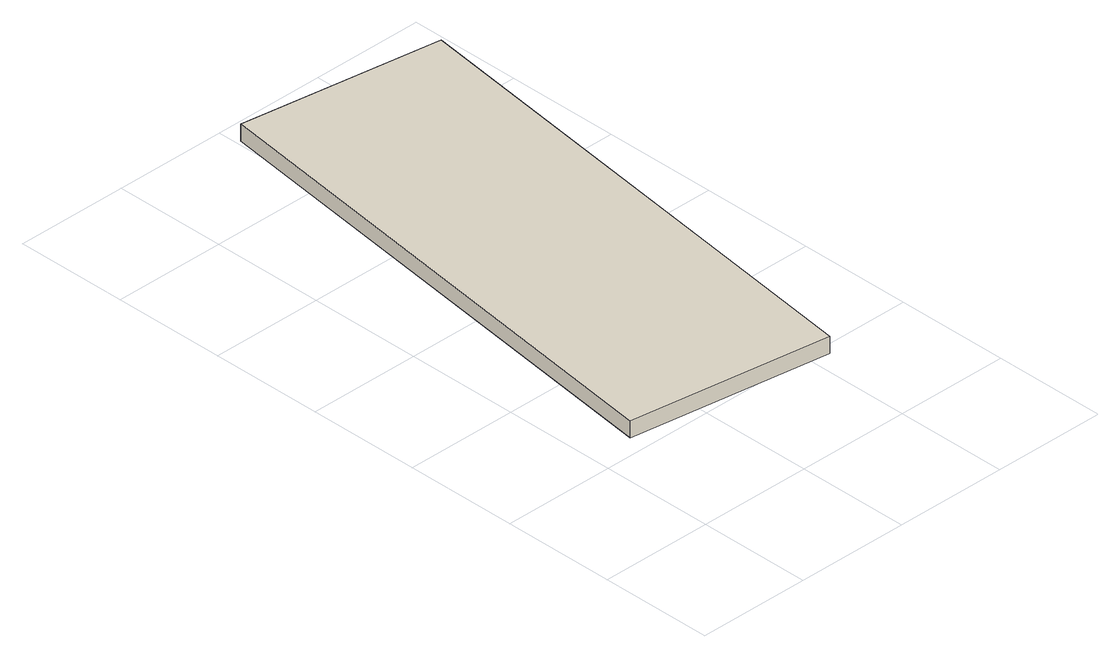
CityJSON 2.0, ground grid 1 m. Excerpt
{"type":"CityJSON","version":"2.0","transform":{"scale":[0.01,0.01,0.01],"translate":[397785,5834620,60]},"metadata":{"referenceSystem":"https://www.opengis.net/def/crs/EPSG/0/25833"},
"CityObjects":{
"building1":{"type":"Building","attributes":{"Gemeindeschluessel":"11000003","BezugspunktDach":"2200","function":"51009_1610","measuredHeight":0.147,"storeysAboveGround":0},"address":[{"country":"Germany","locality":"Berlin"}],"geometry":[{"type":"Solid","lod":"1","boundaries":[[[[0,1,2,3]],[[4,5,6,7]],[[4,7,3,2]],[[5,4,2,1]],[[6,5,1,0]],[[7,6,0,3]]]]}]}
},
"vertices":[
[217,91,15],[282,556,15],[104,582,15],[39,116,15],[104,582,0],[282,556,0],[217,91,0],[39,116,0]
]}
